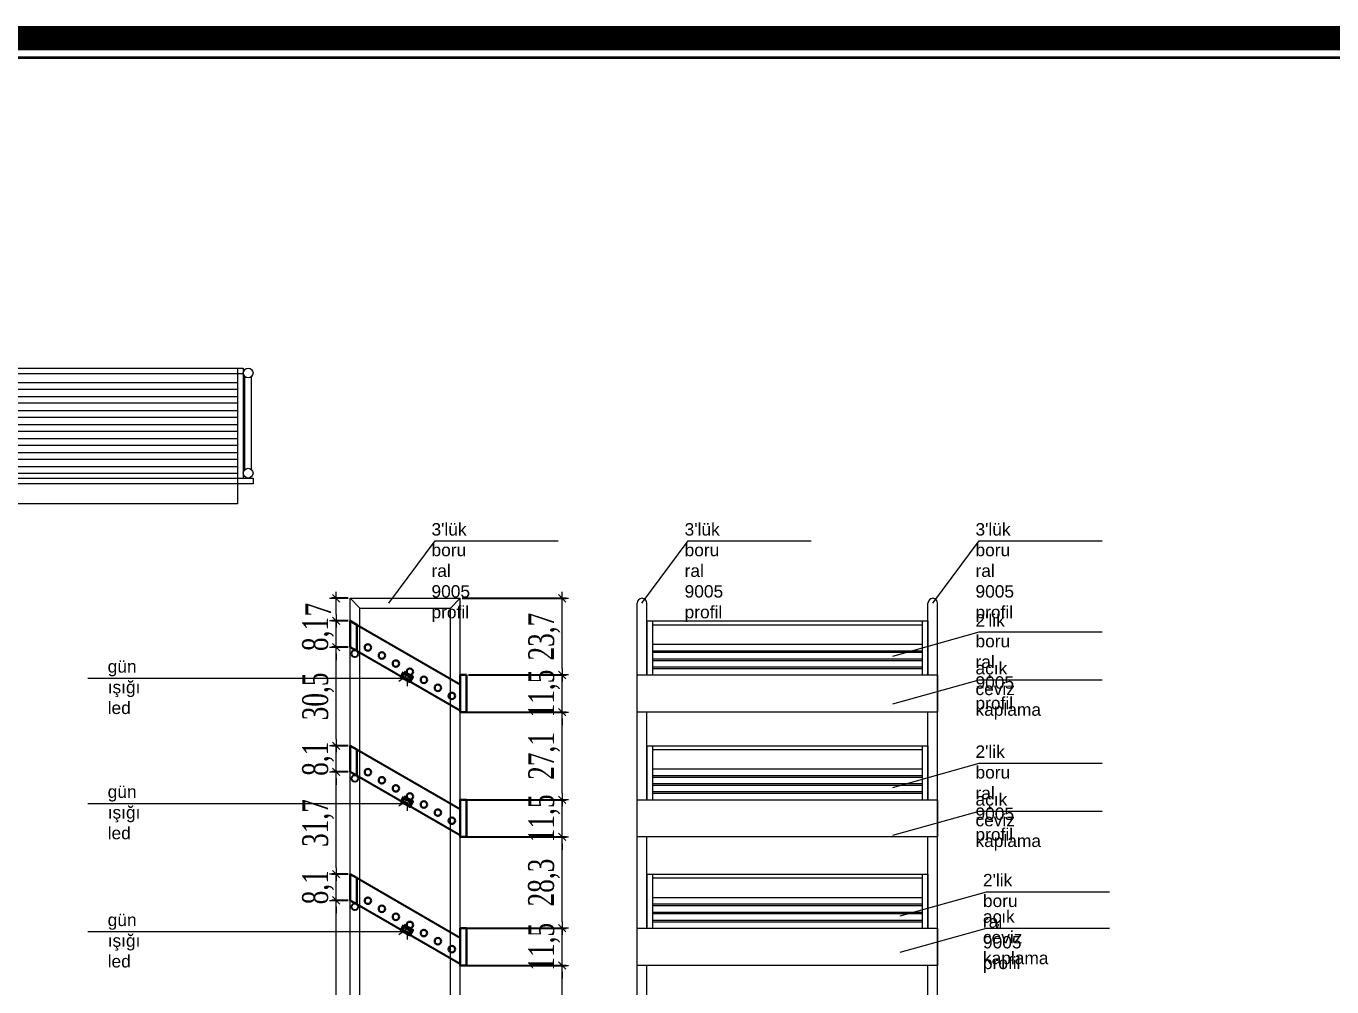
# Model space of a CAD drawing. Header units: millimetres. Extents: x 54215 to 67697, y 23496 to 56611.
# Drawn here: x 57656.5 to 58060.5, y 30457.6 to 30754.8 of the extents above; entities that cross this region are included whole.
import ezdxf

# ---------------------------------------------------------------- set-up
doc = ezdxf.new("R2010")
doc.units = ezdxf.units.MM
doc.layers.add('0 rölöve', color=7, linetype='Continuous', true_color=0xf1380e)
for name, color, linetype, lineweight in [('no3_ahsap gorunus arka ince', 53, 'Continuous', 15), ('no3_ahsap gorunus arka kalın', 43, 'Continuous', 15), ('no3_ahsap gorunus on ince', 32, 'Continuous', 13), ('no3_ahşap gorunus on kalın', 22, 'Continuous', 15), ('no3_duvar kaplama', 8, 'Continuous', 0), ('no3_kutu profil', 92, 'Continuous', 50), ('no3_kutuprofil kesit', 74, 'Continuous', 18), ('no3_lejand', 255, 'Continuous', 13), ('no3_mobilya aydınlatma', 50, 'Continuous', 13), ('no3_yazı tefriş', 152, 'Continuous', 0), ('no3_ölçü detay', 252, 'Continuous', 0), ('t_mob kesit', 32, 'Continuous', 30)]:
    doc.layers.add(name, color=color, linetype=linetype, lineweight=lineweight)
doc.layers.add('t_gorunus', color=44, linetype='Continuous')
doc.styles.get("Standard").update_dxf_attribs({"font": 'arial.ttf'})
doc.styles.add('Ölçü50', font='georgia.ttf', dxfattribs={"width": 0.7})
doc.dimstyles.new('olcu10', dxfattribs={"dimtxt": 11, "dimasz": 2, "dimexe": 1.25, "dimexo": 0.625, "dimgap": 0.5, "dimtad": 1, "dimdec": 1, "dimzin": 9, "dimtxsty": 'Ölçü50', "dimblk": 'CENTIK', "dimcen": 2, "dimclrd": 250, "dimclre": 250, "dimclrt": 44, "dimazin": 2, "dimtfac": 1, "dimtdec": 1, "dimtix": 1, "dimtmove": 0, "dimatfit": 3, "dimldrblk": 'CENTIK', "dimfxl": 1, "dimlwd": -1, "dimarcsym": 0})

# ---------------------------------------------------------------- blocks, each defined once
blk = doc.blocks.new('sabit ekmek rafı')
at = {"layer": '0 rölöve'}
for centre in [(1483.83, 4327.21), (1483.83, 4288.61), (1483.83, 4248.9)]:
    blk.add_circle(centre, 1.05, dxfattribs=at)
at = {"layer": 'no3_kutuprofil kesit'}
for p, q in [((1482.41, 4143.33), (1482.41, 4344.33)), ((1482.41, 4344.33), (1516.41, 4344.33)), ((1485.41, 4341.33), (1482.41, 4344.33)), ((1513.41, 4341.33), (1516.41, 4344.33)), ((1516.41, 4143.33), (1516.41, 4344.33)), ((1485.41, 4143.33), (1485.41, 4341.33)), ((1485.41, 4341.33), (1513.41, 4341.33)), ((1513.41, 4143.33), (1513.41, 4341.33)), ((1485.41, 4193.29), (1513.41, 4193.29)), ((1485.41, 4191.19), (1513.41, 4191.19)), ((1485.41, 4152.18), (1513.41, 4152.18)), ((1485.41, 4150.08), (1513.41, 4150.08)), ((1480.91, 4142.33), (1480.91, 4143.33)), ((1480.91, 4143.33), (1486.91, 4143.33)), ((1482.41, 4142.33), (1480.91, 4142.33)), ((1485.41, 4142.33), (1482.41, 4142.33)), ((1485.41, 4142.33), (1486.91, 4142.33)), ((1486.91, 4142.33), (1486.91, 4143.33)), ((1511.91, 4142.33), (1511.91, 4143.33)), ((1517.91, 4143.33), (1511.91, 4143.33)), ((1513.41, 4142.33), (1511.91, 4142.33)), ((1516.41, 4142.33), (1513.41, 4142.33)), ((1513.41, 4142.33), (1516.41, 4142.33)), ((1516.41, 4142.33), (1517.91, 4142.33)), ((1517.91, 4142.33), (1517.91, 4143.33))]:
    blk.add_line(p, q, dxfattribs=at)
at = {"layer": 't_gorunus'}
for p, q in [((1484.41, 4336.17), (1516.41, 4317.7)), ((1484.41, 4328.09), (1516.41, 4309.62)), ((1484.41, 4297.57), (1516.41, 4279.1)), ((1484.41, 4289.49), (1516.41, 4271.02)), ((1484.41, 4257.82), (1516.41, 4239.34)), ((1484.41, 4249.74), (1516.41, 4231.26))]:
    blk.add_line(p, q, dxfattribs=at)
at = {"layer": 't_mob kesit'}
for points in [[(1484.41, 4336.17), (1484.41, 4328.09), (1482.41, 4329.24), (1482.41, 4337.33), (1484.41, 4336.17)], [(1518.41, 4320.62), (1516.41, 4320.62), (1516.41, 4309.12), (1518.41, 4309.12), (1518.41, 4320.62)], [(1484.41, 4297.57), (1484.41, 4289.49), (1482.41, 4290.64), (1482.41, 4298.73), (1484.41, 4297.57)], [(1518.41, 4282.02), (1516.41, 4282.02), (1516.41, 4270.52), (1518.41, 4270.52), (1518.41, 4282.02)], [(1484.41, 4257.82), (1484.41, 4249.74), (1482.41, 4250.89), (1482.41, 4258.97), (1484.41, 4257.82)], [(1518.41, 4242.26), (1516.41, 4242.26), (1516.41, 4230.76), (1518.41, 4230.76), (1518.41, 4242.26)]]:
    blk.add_lwpolyline(points, dxfattribs=at)
for centre in [(1487.88, 4329.13, 2), (1492.21, 4326.63, 2), (1496.54, 4324.13, 2), (1500.87, 4321.63, 2), (1505.2, 4319.13, 2), (1509.53, 4316.63, 2), (1513.86, 4314.13, 2), (1487.88, 4290.53, 2), (1492.21, 4288.03, 2), (1496.54, 4285.53, 2), (1500.87, 4283.03, 2), (1505.2, 4280.53, 2), (1509.53, 4278.03, 2), (1513.86, 4275.53, 2), (1487.88, 4250.78, 2), (1492.21, 4248.28, 2), (1496.54, 4245.78, 2), (1500.87, 4243.28, 2), (1505.2, 4240.78, 2), (1509.53, 4238.28, 2), (1513.86, 4235.78, 2)]:
    blk.add_circle(centre, 1, dxfattribs=at)
blk = doc.blocks.new('ekmekrafıüstttt')
at = {"layer": 'no3_ahşap gorunus on kalın'}
for p, q in [((1429.43, 4409.46), (1429.43, 4377.26)), ((1431.23, 4409.46), (1431.23, 4377.26)), ((1514.63, 4409.46), (1514.63, 4377.26)), ((1516.43, 4409.46), (1516.43, 4377.26))]:
    blk.add_line(p, q, dxfattribs=at)
for points in [[(1429.43, 4411.26), (1516.43, 4411.26), (1516.43, 4409.46), (1429.43, 4409.46)], [(1426.43, 4377.26), (1519.43, 4377.26), (1519.43, 4375.46), (1426.43, 4375.46)]]:
    blk.add_lwpolyline(points, close=True, dxfattribs=at)
at = {"layer": 'no3_duvar kaplama'}
for p, q in [((1431.23, 4406.79, 2), (1514.63, 4406.79, 2)), ((1431.23, 4404.79, 2), (1514.63, 4404.79, 2)), ((1431.23, 4402.46, 2), (1514.63, 4402.46, 2)), ((1431.23, 4400.47, 2), (1514.63, 4400.47, 2)), ((1431.23, 4398.13, 2), (1514.63, 4398.13, 2)), ((1431.23, 4396.13, 2), (1514.63, 4396.13, 2)), ((1431.23, 4393.8, 2), (1514.63, 4393.8, 2)), ((1431.23, 4391.8, 2), (1514.63, 4391.8, 2)), ((1431.23, 4389.47, 2), (1514.63, 4389.47, 2)), ((1431.23, 4387.47, 2), (1514.63, 4387.47, 2)), ((1431.23, 4385.14, 2), (1514.63, 4385.14, 2)), ((1431.23, 4383.14, 2), (1514.63, 4383.14, 2)), ((1431.23, 4380.81, 2), (1514.63, 4380.81, 2)), ((1431.23, 4378.81, 2), (1514.63, 4378.81, 2))]:
    blk.add_line(p, q, dxfattribs=at)
at = {"layer": 'no3_kutuprofil kesit'}
for p, q in [((1426.88, 4379.83), (1426.88, 4408.68)), ((1428.98, 4379.83), (1428.98, 4408.68)), ((1516.88, 4379.83), (1516.88, 4408.68)), ((1518.98, 4379.83), (1518.98, 4408.68))]:
    blk.add_line(p, q, dxfattribs=at)
for centre in [(1427.93, 4409.76), (1517.93, 4409.76), (1427.93, 4378.76), (1517.93, 4378.76)]:
    blk.add_circle(centre, 1.5, dxfattribs=at)
blk = doc.blocks.new('ekmekön')
at = {"layer": 'no3_ahsap gorunus arka ince'}
for p, q in [((1700.06, 4330.13, 2), (1783.46, 4330.13, 2)), ((1700.06, 4328.13, 2), (1783.46, 4328.13, 2)), ((1700.06, 4327.63, 2), (1783.46, 4327.63, 2)), ((1700.06, 4325.63, 2), (1783.46, 4325.63, 2)), ((1700.06, 4325.13, 2), (1783.46, 4325.13, 2)), ((1700.06, 4323.13, 2), (1783.46, 4323.13, 2)), ((1700.06, 4322.63, 2), (1783.46, 4322.63, 2)), ((1700.06, 4291.53, 2), (1783.46, 4291.53, 2)), ((1700.06, 4289.53, 2), (1783.46, 4289.53, 2)), ((1700.06, 4289.03, 2), (1783.46, 4289.03, 2)), ((1700.06, 4287.03, 2), (1783.46, 4287.03, 2)), ((1700.06, 4286.53, 2), (1783.46, 4286.53, 2)), ((1700.06, 4284.53, 2), (1783.46, 4284.53, 2)), ((1700.06, 4284.03, 2), (1783.46, 4284.03, 2)), ((1700.06, 4251.78, 2), (1783.46, 4251.78, 2)), ((1700.06, 4249.78, 2), (1783.46, 4249.78, 2)), ((1700.06, 4249.28, 2), (1783.46, 4249.28, 2)), ((1700.06, 4247.28, 2), (1783.46, 4247.28, 2)), ((1700.06, 4246.78, 2), (1783.46, 4246.78, 2)), ((1700.06, 4244.78, 2), (1783.46, 4244.78, 2)), ((1700.06, 4244.28, 2), (1783.46, 4244.28, 2))]:
    blk.add_line(p, q, dxfattribs=at)
at = {"layer": 'no3_ahsap gorunus arka kalın'}
for p, q in [((1698.26, 4337.33), (1785.26, 4337.33)), ((1698.26, 4337.33), (1698.26, 4320.62)), ((1700.06, 4337.33), (1700.06, 4320.62)), ((1700.06, 4336.17), (1783.46, 4336.17)), ((1783.46, 4337.33), (1783.46, 4320.62)), ((1785.26, 4337.33), (1785.26, 4320.62)), ((1698.26, 4298.73), (1785.26, 4298.73)), ((1698.26, 4298.73), (1698.26, 4282.02)), ((1700.06, 4298.73), (1700.06, 4282.02)), ((1700.06, 4297.57), (1783.46, 4297.57)), ((1783.46, 4298.73), (1783.46, 4282.02)), ((1785.26, 4298.73), (1785.26, 4282.02)), ((1698.26, 4258.97), (1785.26, 4258.97)), ((1698.26, 4258.97), (1698.26, 4242.26)), ((1700.06, 4258.97), (1700.06, 4242.26)), ((1783.46, 4258.97), (1783.46, 4242.26)), ((1785.26, 4258.97), (1785.26, 4242.26)), ((1700.06, 4257.82), (1783.46, 4257.82))]:
    blk.add_line(p, q, dxfattribs=at)
at = {"layer": 'no3_ahsap gorunus on ince'}
for points in [[(1695.26, 4320.62), (1788.26, 4320.62), (1788.26, 4309.12), (1695.26, 4309.12)], [(1695.26, 4282.02), (1788.26, 4282.02), (1788.26, 4270.52), (1695.26, 4270.52)], [(1695.26, 4242.26), (1788.26, 4242.26), (1788.26, 4230.76), (1695.26, 4230.76)]]:
    blk.add_lwpolyline(points, close=True, dxfattribs=at)
at = {"layer": 'no3_kutuprofil kesit'}
for p, q in [((1695.26, 4143.33), (1695.26, 4342.83)), ((1698.26, 4320.62), (1698.26, 4342.83)), ((1785.26, 4320.62), (1785.26, 4342.83)), ((1788.26, 4143.33), (1788.26, 4342.83)), ((1698.26, 4282.02), (1698.26, 4309.12)), ((1785.26, 4282.02), (1785.26, 4309.12)), ((1698.26, 4242.26), (1698.26, 4270.52)), ((1785.26, 4242.26), (1785.26, 4270.52)), ((1698.26, 4143.33), (1698.26, 4230.76)), ((1785.26, 4143.33), (1785.26, 4230.76)), ((1693.76, 4142.33), (1693.76, 4143.33)), ((1693.76, 4143.33), (1699.76, 4143.33)), ((1695.26, 4142.33), (1693.76, 4142.33)), ((1698.26, 4142.33), (1695.26, 4142.33)), ((1698.26, 4142.33), (1699.76, 4142.33)), ((1699.76, 4142.33), (1699.76, 4143.33)), ((1783.76, 4142.33), (1783.76, 4143.33)), ((1783.76, 4143.33), (1789.76, 4143.33)), ((1785.26, 4142.33), (1783.76, 4142.33)), ((1788.26, 4142.33), (1785.26, 4142.33)), ((1788.26, 4142.33), (1789.76, 4142.33)), ((1789.76, 4142.33), (1789.76, 4143.33))]:
    blk.add_line(p, q, dxfattribs=at)
for centre in [(1696.76, 4342.83), (1786.76, 4342.83)]:
    blk.add_arc(centre, 1.5, 0, 180, dxfattribs=at)
blk = doc.blocks.new('CENTIK')
for p, q in [((-1, 0), (1, 0)), ((-0.57, -0.57), (0.57, 0.57)), ((0, 1), (0, -1))]:
    blk.add_line(p, q)
blk = doc.blocks.new('*D202')
at = {"layer": 'Defpoints', "color": 0, "transparency": 16777216}
for p in [(57790.81, 30577.8), (57822.34, 30577.8), (57792.81, 30554.08)]:
    blk.add_point(p, dxfattribs=at)
at = {"layer": 'no3_ölçü detay', "color": 250, "lineweight": -2, "transparency": 16777216}
for p, q in [((57791.44, 30577.8), (57823.59, 30577.8)), ((57793.44, 30554.08), (57823.59, 30554.08))]:
    blk.add_line(p, q, dxfattribs=at)
at = {"layer": 'no3_ölçü detay', "color": 250, "transparency": 16777216}
blk.add_line((57822.34, 30556.08), (57822.34, 30575.8), dxfattribs=at)
at = {"layer": 'no3_ölçü detay', "color": 250, "transparency": 16777216, "xscale": 2, "yscale": 2, "zscale": 2}
for p, rotation in [((57822.34, 30577.8), 90), ((57822.34, 30554.08), 270)]:
    blk.add_blockref('CENTIK', p, dxfattribs=dict(at, rotation=rotation))
at = {"layer": 'no3_ölçü detay', "color": 44, "transparency": 16777216, "insert": (57816.83, 30565.94), "char_height": 8, "attachment_point": 5, "rotation": 90, "style": 'Ölçü50'}
blk.add_mtext('23,7', dxfattribs=at)
blk = doc.blocks.new('*D203')
at = {"layer": 'Defpoints', "color": 0, "transparency": 16777216}
for p in [(57792.81, 30554.08), (57822.34, 30554.08), (57791.81, 30542.58)]:
    blk.add_point(p, dxfattribs=at)
at = {"layer": 'no3_ölçü detay', "color": 250, "transparency": 16777216}
for p, q in [((57822.34, 30556.08), (57822.34, 30558.08)), ((57822.34, 30542.58), (57822.34, 30554.08)), ((57822.34, 30540.58), (57822.34, 30538.58))]:
    blk.add_line(p, q, dxfattribs=at)
at = {"layer": 'no3_ölçü detay', "color": 250, "lineweight": -2, "transparency": 16777216}
for p, q in [((57793.44, 30554.08), (57823.59, 30554.08)), ((57792.44, 30542.58), (57823.59, 30542.58))]:
    blk.add_line(p, q, dxfattribs=at)
at = {"layer": 'no3_ölçü detay', "color": 250, "transparency": 16777216, "xscale": 2, "yscale": 2, "zscale": 2}
for p, rotation in [((57822.34, 30554.08), 270), ((57822.34, 30542.58), 90)]:
    blk.add_blockref('CENTIK', p, dxfattribs=dict(at, rotation=rotation))
at = {"layer": 'no3_ölçü detay', "color": 44, "transparency": 16777216, "insert": (57816.83, 30548.33), "char_height": 8, "attachment_point": 5, "rotation": 90, "style": 'Ölçü50'}
blk.add_mtext('11,5', dxfattribs=at)
blk = doc.blocks.new('*D204')
at = {"layer": 'Defpoints', "color": 0, "transparency": 16777216}
for p in [(57791.81, 30542.58), (57822.34, 30542.58), (57791.81, 30515.48)]:
    blk.add_point(p, dxfattribs=at)
at = {"layer": 'no3_ölçü detay', "color": 250, "lineweight": -2, "transparency": 16777216}
for p, q in [((57792.44, 30542.58), (57823.59, 30542.58)), ((57792.44, 30515.48), (57823.59, 30515.48))]:
    blk.add_line(p, q, dxfattribs=at)
at = {"layer": 'no3_ölçü detay', "color": 250, "transparency": 16777216}
blk.add_line((57822.34, 30517.48), (57822.34, 30540.58), dxfattribs=at)
at = {"layer": 'no3_ölçü detay', "color": 250, "transparency": 16777216, "xscale": 2, "yscale": 2, "zscale": 2}
for p, rotation in [((57822.34, 30542.58), 90), ((57822.34, 30515.48), 270)]:
    blk.add_blockref('CENTIK', p, dxfattribs=dict(at, rotation=rotation))
at = {"layer": 'no3_ölçü detay', "color": 44, "transparency": 16777216, "insert": (57816.83, 30529.03), "char_height": 8, "attachment_point": 5, "rotation": 90, "style": 'Ölçü50'}
blk.add_mtext('27,1', dxfattribs=at)
blk = doc.blocks.new('*D205')
at = {"layer": 'Defpoints', "color": 0, "transparency": 16777216}
for p in [(57791.81, 30515.48), (57822.34, 30515.48), (57791.81, 30503.98)]:
    blk.add_point(p, dxfattribs=at)
at = {"layer": 'no3_ölçü detay', "color": 250, "transparency": 16777216}
for p, q in [((57822.34, 30517.48), (57822.34, 30519.48)), ((57822.34, 30503.98), (57822.34, 30515.48)), ((57822.34, 30501.98), (57822.34, 30499.98))]:
    blk.add_line(p, q, dxfattribs=at)
at = {"layer": 'no3_ölçü detay', "color": 250, "lineweight": -2, "transparency": 16777216}
for p, q in [((57792.44, 30515.48), (57823.59, 30515.48)), ((57792.44, 30503.98), (57823.59, 30503.98))]:
    blk.add_line(p, q, dxfattribs=at)
at = {"layer": 'no3_ölçü detay', "color": 250, "transparency": 16777216, "xscale": 2, "yscale": 2, "zscale": 2}
for p, rotation in [((57822.34, 30515.48), 270), ((57822.34, 30503.98), 90)]:
    blk.add_blockref('CENTIK', p, dxfattribs=dict(at, rotation=rotation))
at = {"layer": 'no3_ölçü detay', "color": 44, "transparency": 16777216, "insert": (57816.83, 30509.73), "char_height": 8, "attachment_point": 5, "rotation": 90, "style": 'Ölçü50'}
blk.add_mtext('11,5', dxfattribs=at)
blk = doc.blocks.new('*D206')
at = {"layer": 'Defpoints', "color": 0, "transparency": 16777216}
for p in [(57791.81, 30503.98), (57822.34, 30503.98), (57791.81, 30475.73)]:
    blk.add_point(p, dxfattribs=at)
at = {"layer": 'no3_ölçü detay', "color": 250, "lineweight": -2, "transparency": 16777216}
for p, q in [((57792.44, 30503.98), (57823.59, 30503.98)), ((57792.44, 30475.73), (57823.59, 30475.73))]:
    blk.add_line(p, q, dxfattribs=at)
at = {"layer": 'no3_ölçü detay', "color": 250, "transparency": 16777216}
blk.add_line((57822.34, 30477.73), (57822.34, 30501.98), dxfattribs=at)
at = {"layer": 'no3_ölçü detay', "color": 250, "transparency": 16777216, "xscale": 2, "yscale": 2, "zscale": 2}
for p, rotation in [((57822.34, 30503.98), 90), ((57822.34, 30475.73), 270)]:
    blk.add_blockref('CENTIK', p, dxfattribs=dict(at, rotation=rotation))
at = {"layer": 'no3_ölçü detay', "color": 44, "transparency": 16777216, "insert": (57816.78, 30489.86), "char_height": 8, "attachment_point": 5, "rotation": 90, "style": 'Ölçü50'}
blk.add_mtext('28,3', dxfattribs=at)
blk = doc.blocks.new('*D207')
at = {"layer": 'Defpoints', "color": 0, "transparency": 16777216}
for p in [(57791.81, 30475.73), (57822.34, 30475.73), (57791.81, 30464.23)]:
    blk.add_point(p, dxfattribs=at)
at = {"layer": 'no3_ölçü detay', "color": 250, "transparency": 16777216}
for p, q in [((57822.34, 30477.73), (57822.34, 30479.73)), ((57822.34, 30464.23), (57822.34, 30475.73)), ((57822.34, 30462.23), (57822.34, 30460.23))]:
    blk.add_line(p, q, dxfattribs=at)
at = {"layer": 'no3_ölçü detay', "color": 250, "lineweight": -2, "transparency": 16777216}
for p, q in [((57792.44, 30475.73), (57823.59, 30475.73)), ((57792.44, 30464.23), (57823.59, 30464.23))]:
    blk.add_line(p, q, dxfattribs=at)
at = {"layer": 'no3_ölçü detay', "color": 250, "transparency": 16777216, "xscale": 2, "yscale": 2, "zscale": 2}
for p, rotation in [((57822.34, 30475.73), 270), ((57822.34, 30464.23), 90)]:
    blk.add_blockref('CENTIK', p, dxfattribs=dict(at, rotation=rotation))
at = {"layer": 'no3_ölçü detay', "color": 44, "transparency": 16777216, "insert": (57816.83, 30469.98), "char_height": 8, "attachment_point": 5, "rotation": 90, "style": 'Ölçü50'}
blk.add_mtext('11,5', dxfattribs=at)
blk = doc.blocks.new('*D208')
at = {"layer": 'Defpoints', "color": 0, "transparency": 16777216}
for p in [(57791.81, 30464.23), (57822.34, 30464.23), (57787.81, 30426.76)]:
    blk.add_point(p, dxfattribs=at)
at = {"layer": 'no3_ölçü detay', "color": 250, "lineweight": -2, "transparency": 16777216}
for p, q in [((57792.44, 30464.23), (57823.59, 30464.23)), ((57788.44, 30426.76), (57823.59, 30426.76))]:
    blk.add_line(p, q, dxfattribs=at)
at = {"layer": 'no3_ölçü detay', "color": 250, "transparency": 16777216}
blk.add_line((57822.34, 30428.76), (57822.34, 30462.23), dxfattribs=at)
at = {"layer": 'no3_ölçü detay', "color": 250, "transparency": 16777216, "xscale": 2, "yscale": 2, "zscale": 2}
for p, rotation in [((57822.34, 30464.23), 90), ((57822.34, 30426.76), 270)]:
    blk.add_blockref('CENTIK', p, dxfattribs=dict(at, rotation=rotation))
at = {"layer": 'no3_ölçü detay', "color": 44, "transparency": 16777216, "insert": (57816.83, 30445.49), "char_height": 8, "attachment_point": 5, "rotation": 90, "style": 'Ölçü50'}
blk.add_mtext('37,5', dxfattribs=at)
blk = doc.blocks.new('*D214')
at = {"layer": 'Defpoints', "color": 0, "transparency": 16777216}
for p in [(57752.41, 30577.8), (57756.81, 30577.8), (57756.81, 30570.8)]:
    blk.add_point(p, dxfattribs=at)
at = {"layer": 'no3_ölçü detay', "color": 250, "lineweight": -2, "transparency": 16777216}
for p, q in [((57756.19, 30577.8), (57751.16, 30577.8)), ((57756.19, 30570.8), (57751.16, 30570.8))]:
    blk.add_line(p, q, dxfattribs=at)
at = {"layer": 'no3_ölçü detay', "color": 250, "transparency": 16777216}
blk.add_line((57752.41, 30572.8), (57752.41, 30575.8), dxfattribs=at)
at = {"layer": 'no3_ölçü detay', "color": 250, "transparency": 16777216, "xscale": 2, "yscale": 2, "zscale": 2}
for p, rotation in [((57752.41, 30577.8), 90), ((57752.41, 30570.8), 270)]:
    blk.add_blockref('CENTIK', p, dxfattribs=dict(at, rotation=rotation))
at = {"layer": 'no3_ölçü detay', "color": 44, "transparency": 16777216, "insert": (57746.89, 30574.3), "char_height": 8, "attachment_point": 5, "rotation": 90, "style": 'Ölçü50'}
blk.add_mtext('7', dxfattribs=at)
blk = doc.blocks.new('*D215')
at = {"layer": 'Defpoints', "color": 0, "transparency": 16777216}
for p in [(57752.41, 30570.8), (57756.81, 30570.8), (57756.81, 30562.71)]:
    blk.add_point(p, dxfattribs=at)
at = {"layer": 'no3_ölçü detay', "color": 250, "transparency": 16777216}
for p, q in [((57752.41, 30572.8), (57752.41, 30574.8)), ((57752.41, 30562.71), (57752.41, 30570.8)), ((57752.41, 30560.71), (57752.41, 30558.71))]:
    blk.add_line(p, q, dxfattribs=at)
at = {"layer": 'no3_ölçü detay', "color": 250, "lineweight": -2, "transparency": 16777216}
for p, q in [((57756.19, 30570.8), (57751.16, 30570.8)), ((57756.19, 30562.71), (57751.16, 30562.71))]:
    blk.add_line(p, q, dxfattribs=at)
at = {"layer": 'no3_ölçü detay', "color": 250, "transparency": 16777216, "xscale": 2, "yscale": 2, "zscale": 2}
for p, rotation in [((57752.41, 30570.8), 270), ((57752.41, 30562.71), 90)]:
    blk.add_blockref('CENTIK', p, dxfattribs=dict(at, rotation=rotation))
at = {"layer": 'no3_ölçü detay', "color": 44, "transparency": 16777216, "insert": (57746.88, 30566.75), "char_height": 8, "attachment_point": 5, "rotation": 90, "style": 'Ölçü50'}
blk.add_mtext('8,1', dxfattribs=at)
blk = doc.blocks.new('*D216')
at = {"layer": 'Defpoints', "color": 0, "transparency": 16777216}
for p in [(57752.41, 30562.71), (57756.81, 30562.71), (57756.81, 30532.2)]:
    blk.add_point(p, dxfattribs=at)
at = {"layer": 'no3_ölçü detay', "color": 250, "lineweight": -2, "transparency": 16777216}
for p, q in [((57756.19, 30562.71), (57751.16, 30562.71)), ((57756.19, 30532.2), (57751.16, 30532.2))]:
    blk.add_line(p, q, dxfattribs=at)
at = {"layer": 'no3_ölçü detay', "color": 250, "transparency": 16777216}
blk.add_line((57752.41, 30534.2), (57752.41, 30560.71), dxfattribs=at)
at = {"layer": 'no3_ölçü detay', "color": 250, "transparency": 16777216, "xscale": 2, "yscale": 2, "zscale": 2}
for p, rotation in [((57752.41, 30562.71), 90), ((57752.41, 30532.2), 270)]:
    blk.add_blockref('CENTIK', p, dxfattribs=dict(at, rotation=rotation))
at = {"layer": 'no3_ölçü detay', "color": 44, "transparency": 16777216, "insert": (57746.89, 30547.45), "char_height": 8, "attachment_point": 5, "rotation": 90, "style": 'Ölçü50'}
blk.add_mtext('30,5', dxfattribs=at)
blk = doc.blocks.new('*D217')
at = {"layer": 'Defpoints', "color": 0, "transparency": 16777216}
for p in [(57752.41, 30532.2), (57756.81, 30532.2), (57756.81, 30524.11)]:
    blk.add_point(p, dxfattribs=at)
at = {"layer": 'no3_ölçü detay', "color": 250, "transparency": 16777216}
for p, q in [((57752.41, 30534.2), (57752.41, 30536.2)), ((57752.41, 30524.11), (57752.41, 30532.2)), ((57752.41, 30522.11), (57752.41, 30520.11))]:
    blk.add_line(p, q, dxfattribs=at)
at = {"layer": 'no3_ölçü detay', "color": 250, "lineweight": -2, "transparency": 16777216}
for p, q in [((57756.19, 30532.2), (57751.16, 30532.2)), ((57756.19, 30524.11), (57751.16, 30524.11))]:
    blk.add_line(p, q, dxfattribs=at)
at = {"layer": 'no3_ölçü detay', "color": 250, "transparency": 16777216, "xscale": 2, "yscale": 2, "zscale": 2}
for p, rotation in [((57752.41, 30532.2), 270), ((57752.41, 30524.11), 90)]:
    blk.add_blockref('CENTIK', p, dxfattribs=dict(at, rotation=rotation))
at = {"layer": 'no3_ölçü detay', "color": 44, "transparency": 16777216, "insert": (57746.88, 30528.15), "char_height": 8, "attachment_point": 5, "rotation": 90, "style": 'Ölçü50'}
blk.add_mtext('8,1', dxfattribs=at)
blk = doc.blocks.new('*D218')
at = {"layer": 'Defpoints', "color": 0, "transparency": 16777216}
for p in [(57752.41, 30524.11), (57756.81, 30524.11), (57756.81, 30492.44)]:
    blk.add_point(p, dxfattribs=at)
at = {"layer": 'no3_ölçü detay', "color": 250, "lineweight": -2, "transparency": 16777216}
for p, q in [((57756.19, 30524.11), (57751.16, 30524.11)), ((57756.19, 30492.44), (57751.16, 30492.44))]:
    blk.add_line(p, q, dxfattribs=at)
at = {"layer": 'no3_ölçü detay', "color": 250, "transparency": 16777216}
blk.add_line((57752.41, 30494.44), (57752.41, 30522.11), dxfattribs=at)
at = {"layer": 'no3_ölçü detay', "color": 250, "transparency": 16777216, "xscale": 2, "yscale": 2, "zscale": 2}
for p, rotation in [((57752.41, 30524.11), 90), ((57752.41, 30492.44), 270)]:
    blk.add_blockref('CENTIK', p, dxfattribs=dict(at, rotation=rotation))
at = {"layer": 'no3_ölçü detay', "color": 44, "transparency": 16777216, "insert": (57746.89, 30508.28), "char_height": 8, "attachment_point": 5, "rotation": 90, "style": 'Ölçü50'}
blk.add_mtext('31,7', dxfattribs=at)
blk = doc.blocks.new('*D219')
at = {"layer": 'Defpoints', "color": 0, "transparency": 16777216}
for p in [(57752.41, 30492.44), (57756.81, 30492.44), (57756.81, 30484.36)]:
    blk.add_point(p, dxfattribs=at)
at = {"layer": 'no3_ölçü detay', "color": 250, "transparency": 16777216}
for p, q in [((57752.41, 30494.44), (57752.41, 30496.44)), ((57752.41, 30484.36), (57752.41, 30492.44)), ((57752.41, 30482.36), (57752.41, 30480.36))]:
    blk.add_line(p, q, dxfattribs=at)
at = {"layer": 'no3_ölçü detay', "color": 250, "lineweight": -2, "transparency": 16777216}
for p, q in [((57756.19, 30492.44), (57751.16, 30492.44)), ((57756.19, 30484.36), (57751.16, 30484.36))]:
    blk.add_line(p, q, dxfattribs=at)
at = {"layer": 'no3_ölçü detay', "color": 250, "transparency": 16777216, "xscale": 2, "yscale": 2, "zscale": 2}
for p, rotation in [((57752.41, 30492.44), 270), ((57752.41, 30484.36), 90)]:
    blk.add_blockref('CENTIK', p, dxfattribs=dict(at, rotation=rotation))
at = {"layer": 'no3_ölçü detay', "color": 44, "transparency": 16777216, "insert": (57746.88, 30488.4), "char_height": 8, "attachment_point": 5, "rotation": 90, "style": 'Ölçü50'}
blk.add_mtext('8,1', dxfattribs=at)
blk = doc.blocks.new('*D220')
at = {"layer": 'Defpoints', "color": 0, "transparency": 16777216}
for p in [(57752.41, 30484.36), (57756.81, 30484.36), (57755.31, 30376.81)]:
    blk.add_point(p, dxfattribs=at)
at = {"layer": 'no3_ölçü detay', "color": 250, "lineweight": -2, "transparency": 16777216}
for p, q in [((57756.19, 30484.36), (57751.16, 30484.36)), ((57754.69, 30376.81), (57751.16, 30376.81))]:
    blk.add_line(p, q, dxfattribs=at)
at = {"layer": 'no3_ölçü detay', "color": 250, "transparency": 16777216}
blk.add_line((57752.41, 30378.81), (57752.41, 30482.36), dxfattribs=at)
at = {"layer": 'no3_ölçü detay', "color": 250, "transparency": 16777216, "xscale": 2, "yscale": 2, "zscale": 2}
for p, rotation in [((57752.41, 30484.36), 90), ((57752.41, 30376.81), 270)]:
    blk.add_blockref('CENTIK', p, dxfattribs=dict(at, rotation=rotation))
at = {"layer": 'no3_ölçü detay', "color": 44, "transparency": 16777216, "insert": (57746.85, 30430.58), "char_height": 8, "attachment_point": 5, "rotation": 90, "style": 'Ölçü50'}
blk.add_mtext('107,6', dxfattribs=at)

msp = doc.modelspace()

# ---------------------------------------------------------------- linework, layer by layer
at = {"layer": 'no3_ahsap gorunus on ince', "elevation": -2}
msp.add_lwpolyline([(57721.93, 30649.014), (57721.93, 30607.014), (57638.53, 30607.014), (57638.53, 30649.014)], close=True, dxfattribs=at)
at = {"layer": 'no3_kutu profil'}
for points in [[(57773.431, 30554.991), (57772.62, 30553.587), (57775.218, 30552.087), (57776.029, 30553.491)], [(57773.504, 30554.718), (57772.794, 30553.487), (57775.045, 30552.187), (57775.756, 30553.418)], [(57773.431, 30516.391), (57772.62, 30514.987), (57775.218, 30513.487), (57776.029, 30514.891)], [(57773.504, 30516.118), (57772.794, 30514.887), (57775.045, 30513.587), (57775.756, 30514.818)], [(57773.431, 30476.636), (57772.62, 30475.233), (57775.218, 30473.733), (57776.029, 30475.136)], [(57773.504, 30476.363), (57772.794, 30475.133), (57775.045, 30473.833), (57775.756, 30475.063)]]:
    msp.add_lwpolyline(points, close=True, dxfattribs=at)
at = {"layer": 'no3_lejand', "color": 1, "const_width": 7.466}
msp.add_lwpolyline([(58460.835, 30171.094), (57504.96, 30171.094), (57504.96, 30751.094), (58460.835, 30751.094), (58460.835, 30435.475, -0.4142136), (58450.8, 30425.44), (58299.278, 30425.44, 0.4142136), (58295.264, 30421.427), (58295.264, 30323.892, 0.4142136), (58299.278, 30319.878), (58450.8, 30319.878, -0.4142136), (58460.835, 30309.843), (58460.835, 30171.094)], format="xyb", dxfattribs=at)
at = {"layer": 'no3_lejand', "color": 252, "const_width": 0.854}
msp.add_lwpolyline([(58454.814, 30435.475, -0.4142136), (58450.8, 30431.461), (58299.278, 30431.461, 0.4142136), (58289.243, 30421.427), (58289.243, 30323.892, 0.4142136), (58299.278, 30313.857), (58450.8, 30313.857, -0.4142136), (58454.814, 30309.843), (58454.814, 30177.115), (57510.981, 30177.115), (57510.981, 30745.074), (58454.814, 30745.074), (58454.814, 30435.475)], format="xyb", dxfattribs=at)
at = {"layer": 'no3_mobilya aydınlatma'}
for p, q in [((57773.948, 30553.508), (57771.828, 30552.046)), ((57774.401, 30553.054), (57774.401, 30550.63)), ((57773.948, 30514.908), (57771.828, 30513.446)), ((57774.401, 30514.454), (57774.401, 30512.03)), ((57773.948, 30475.153), (57771.828, 30473.691)), ((57774.401, 30474.7), (57774.401, 30472.275))]:
    msp.add_line(p, q, dxfattribs=at)
for centre in [(57774.401, 30553.508), (57774.401, 30514.908), (57774.401, 30475.153)]:
    msp.add_circle(centre, 0.453, dxfattribs=at)
at = {"layer": 'no3_yazı tefriş'}
for p, q in [((57773.919, 30552.984), (57675.598, 30552.984)), ((57773.919, 30514.237), (57675.598, 30514.237)), ((57773.919, 30474.567), (57675.598, 30474.567))]:
    msp.add_line(p, q, dxfattribs=at)
for points in [[(57768.744, 30576.296), (57783.064, 30595.568), (57821.12, 30595.568)], [(57847.066, 30576.296), (57861.385, 30595.568), (57899.442, 30595.568)], [(57937.066, 30576.296), (57951.385, 30595.568), (57989.442, 30595.568)], [(57924.699, 30559.918), (57951.385, 30567.385), (57989.442, 30567.385)], [(57924.699, 30545.133), (57951.385, 30552.599), (57989.442, 30552.599)], [(57924.699, 30519.318), (57951.385, 30526.785), (57989.442, 30526.785)], [(57924.699, 30504.533), (57951.385, 30511.999), (57989.442, 30511.999)], [(57927.005, 30479.564), (57953.691, 30487.03), (57991.748, 30487.03)], [(57927.005, 30468.285), (57953.691, 30475.751), (57991.748, 30475.751)]]:
    msp.add_lwpolyline(points, dxfattribs=at)

# ---------------------------------------------------------------- block references
at = {"layer": '0 rölöve'}
for name, p in [('ekmekrafıüstttt', (56207.298, 26237.758, -2)), ('sabit ekmek rafı', (56274.401, 26233.468)), ('ekmekön', (56150.303, 26233.468))]:
    msp.add_blockref(name, p, dxfattribs=at)

# ---------------------------------------------------------------- texts
at = {"layer": 'no3_yazı tefriş', "char_height": 3.84, "width": 0.0000227, "attachment_point": 1, "rotation": 359.99998}
for s, insert in [("\\P3'lük boru ral 9005 profil", (57781.948, 30607.47)), ("\\P3'lük boru ral 9005 profil", (57860.269, 30607.47)), ("\\P3'lük boru ral 9005 profil", (57950.269, 30607.47)), ("\\P2'lik boru ral 9005 profil", (57950.269, 30579.287)), ('\\Pgün ışığı led', (57681.757, 30565.047)), ('\\Paçık ceviz kaplama', (57950.269, 30564.501)), ("\\P2'lik boru ral 9005 profil", (57950.269, 30538.687)), ('\\Pgün ışığı led', (57681.757, 30526.3)), ('\\Paçık ceviz kaplama', (57950.269, 30523.901)), ("\\P2'lik boru ral 9005 profil", (57952.575, 30498.932)), ('\\Pgün ışığı led', (57681.757, 30486.63)), ('\\Paçık ceviz kaplama', (57952.575, 30487.653))]:
    msp.add_mtext(s, dxfattribs=dict(at, insert=insert))

# ---------------------------------------------------------------- dimensions: what is measured, and where the dimension line sits
at = {"layer": 'no3_ölçü detay'}
for base, p1, p2, override, picture, middle in [((57752.408, 30577.796), (57756.815, 30570.796), (57756.815, 30577.796), {"dimtxt": 8, "dimtxsty": 'Ölçü50', "dimldrblk": 'CENTIK'}, '*D214', (57746.894, 30574.296)), ((57822.341, 30577.796), (57792.815, 30554.083), (57790.815, 30577.796), {"dimtxt": 8, "dimtxsty": 'Ölçü50'}, '*D202', (57816.826, 30565.939)), ((57752.408, 30570.796), (57756.815, 30562.713), (57756.815, 30570.796), {"dimtxt": 8, "dimtxsty": 'Ölçü50', "dimldrblk": 'CENTIK'}, '*D215', (57746.877, 30566.754)), ((57752.408, 30562.713), (57756.815, 30532.196), (57756.815, 30562.713), {"dimtxt": 8, "dimtxsty": 'Ölçü50', "dimldrblk": 'CENTIK'}, '*D216', (57746.894, 30547.454)), ((57822.341, 30554.083), (57791.815, 30542.583), (57792.815, 30554.083), {"dimtxt": 8, "dimtxsty": 'Ölçü50', "dimldrblk": 'CENTIK'}, '*D203', (57816.826, 30548.333)), ((57822.341, 30542.583), (57791.815, 30515.483), (57791.815, 30542.583), {"dimtxt": 8, "dimtxsty": 'Ölçü50', "dimldrblk": 'CENTIK'}, '*D204', (57816.826, 30529.033)), ((57752.408, 30532.196), (57756.815, 30524.113), (57756.815, 30532.196), {"dimtxt": 8, "dimtxsty": 'Ölçü50', "dimldrblk": 'CENTIK'}, '*D217', (57746.877, 30528.154)), ((57752.408, 30524.113), (57756.815, 30492.441), (57756.815, 30524.113), {"dimtxt": 8, "dimtxsty": 'Ölçü50', "dimldrblk": 'CENTIK'}, '*D218', (57746.894, 30508.277)), ((57822.341, 30515.483), (57791.815, 30503.983), (57791.815, 30515.483), {"dimtxt": 8, "dimtxsty": 'Ölçü50', "dimldrblk": 'CENTIK'}, '*D205', (57816.826, 30509.733)), ((57822.341, 30503.983), (57791.815, 30475.728), (57791.815, 30503.983), {"dimtxt": 8, "dimtxsty": 'Ölçü50', "dimldrblk": 'CENTIK'}, '*D206', (57816.779, 30489.856)), ((57752.408, 30492.441), (57756.815, 30484.358), (57756.815, 30492.441), {"dimtxt": 8, "dimtxsty": 'Ölçü50', "dimldrblk": 'CENTIK'}, '*D219', (57746.877, 30488.4)), ((57752.408, 30484.358), (57755.315, 30376.805), (57756.815, 30484.358), {"dimtxt": 8, "dimtxsty": 'Ölçü50', "dimldrblk": 'CENTIK'}, '*D220', (57746.855, 30430.582)), ((57822.341, 30475.728), (57791.815, 30464.228), (57791.815, 30475.728), {"dimtxt": 8, "dimtxsty": 'Ölçü50', "dimldrblk": 'CENTIK'}, '*D207', (57816.826, 30469.978)), ((57822.341, 30464.228), (57787.815, 30426.76), (57791.815, 30464.228), {"dimtxt": 8, "dimtxsty": 'Ölçü50', "dimldrblk": 'CENTIK'}, '*D208', (57816.826, 30445.494))]:
    dim = msp.add_linear_dim(base=base, p1=p1, p2=p2, angle=90, dimstyle='olcu10', override=override, dxfattribs=at)
    dim.commit()
    dim.dimension.update_dxf_attribs({"geometry": picture, "text_midpoint": middle})

doc.saveas('drawing.dxf')
